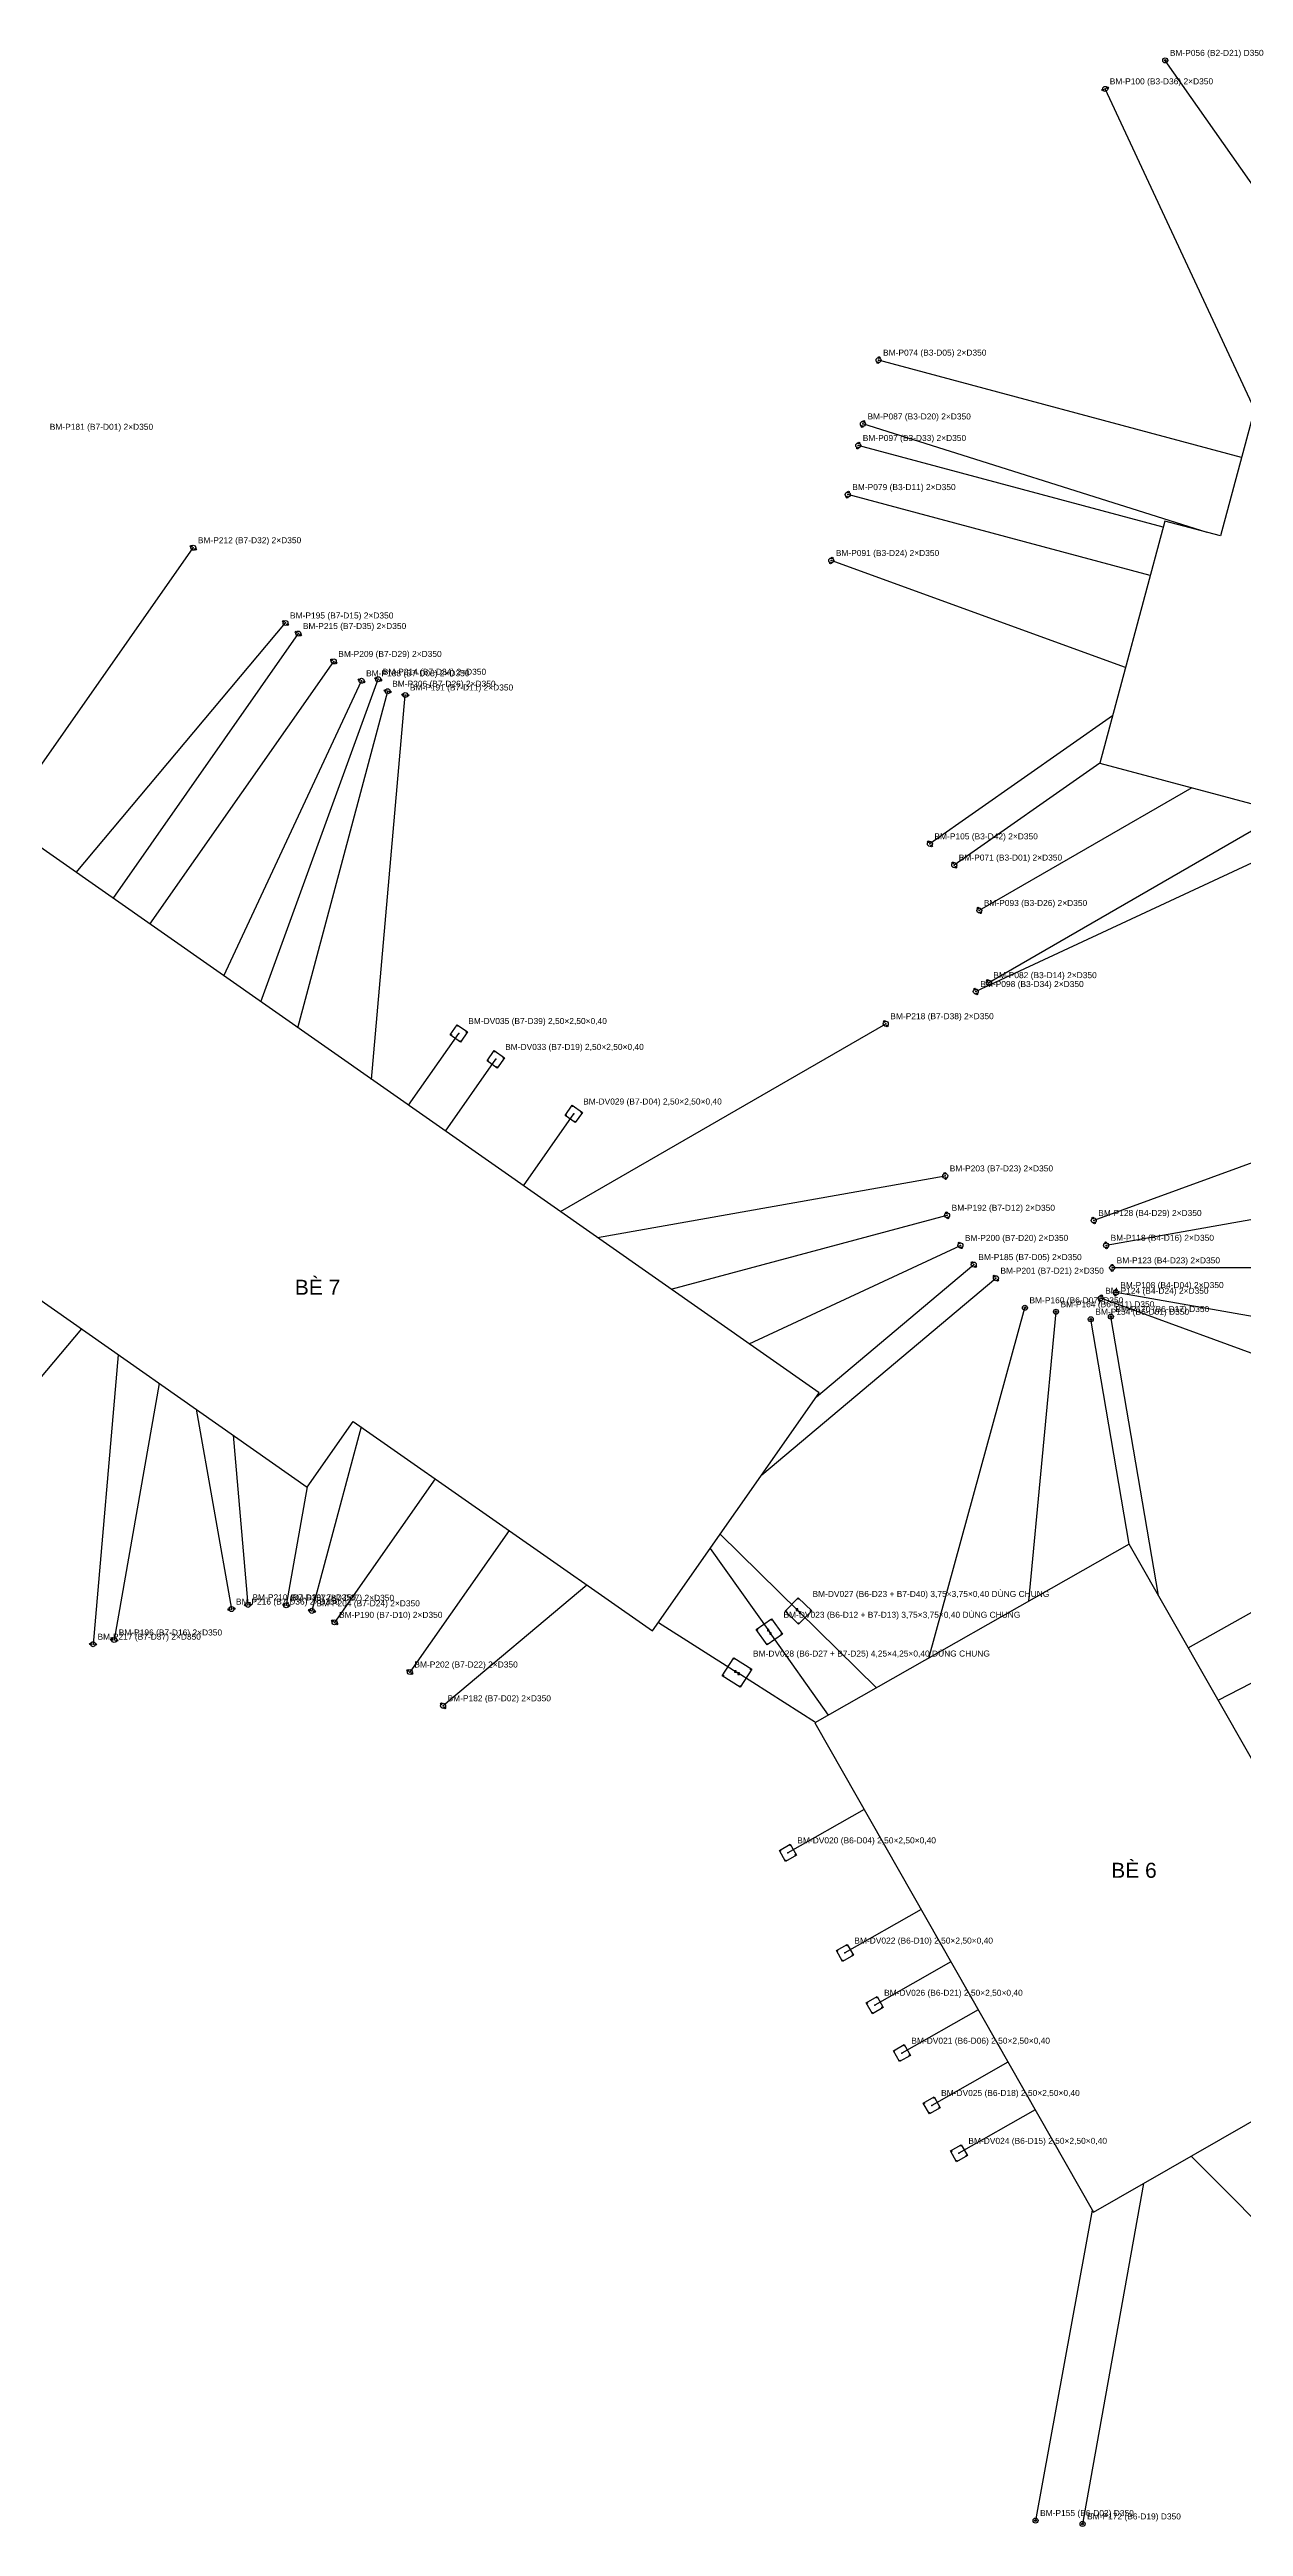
# Model space of a CAD drawing. Header units: metres. Extents: x -662 to 930, y -121 to 674.
# Drawn here: x -366.8 to -128.5, y -121 to 373.3 of the extents above; entities that cross this region are included whole.
import ezdxf

# ---------------------------------------------------------------- set-up
doc = ezdxf.new("R2010")
doc.units = ezdxf.units.M
for name, color, linetype in [('01_BE_PIN', 4, 'CONTINUOUS'), ('02_DAY_NEO_BO', 3, 'CONTINUOUS'), ('03_DAY_NEO_DAY', 1, 'CONTINUOUS'), ('04_COC_KHOAN_NHOI_BO', 2, 'CONTINUOUS'), ('05_DE_NEO_VIT_XOAN', 6, 'CONTINUOUS'), ('06_TOA_DO_TEXT', 7, 'CONTINUOUS')]:
    doc.layers.add(name, color=color, linetype=linetype)
doc.styles.add('VN', font='arial.ttf')

msp = doc.modelspace()

# ---------------------------------------------------------------- linework, layer by layer
at = {"layer": '01_BE_PIN'}
for p, q in [((-125.333, 305.205), (-133.097, 276.228)), ((-144.205, 279.204), (-157.146, 230.908)), ((-133.097, 276.228), (-144.205, 279.204)), ((-213.192, 105.232), (-391.73, 230.245)), ((-157.146, 230.908), (-17.079, 193.377)), ((-434.174, 169.628), (-315.353, 86.429)), ((-246.46, 57.721), (-213.192, 105.232)), ((-315.353, 86.429), (-306.176, 99.535)), ((-306.176, 99.535), (-246.46, 57.721)), ((-151.337, 75.045), (-214.036, 39.337)), ((-95.801, -22.311), (-151.337, 75.045)), ((-214.036, 39.337), (-158.452, -58.308)), ((-158.452, -58.308), (-95.801, -22.311))]:
    msp.add_line(p, q, dxfattribs=at)
at = {"layer": '02_DAY_NEO_BO'}
for p, q in [((-120.88, 337.96), (-144.11, 371.14)), ((-126.31, 301.56), (-156.1, 365.46)), ((-128.9, 291.9), (-201.34, 311.32)), ((-135.78, 276.95), (-204.45, 298.58)), ((-144.54, 277.97), (-205.39, 294.28)), ((-147.12, 268.31), (-207.49, 284.48)), ((-376.24, 219.4), (-338.1, 273.88)), ((-152.04, 249.96), (-210.77, 271.33)), ((-361.5, 209.08), (-319.7, 258.86)), ((-354.13, 203.91), (-317.14, 256.75)), ((-346.75, 198.75), (-310.07, 251.19)), ((-332.01, 188.43), (-304.52, 247.33)), ((-324.64, 183.27), (-301.19, 247.63)), ((-317.26, 178.1), (-299.31, 245.24)), ((-302.52, 167.78), (-295.79, 244.49)), ((-154.63, 240.3), (-191.08, 214.78)), ((-157.15, 230.91), (-186.23, 210.55)), ((-138.79, 225.99), (-181.23, 201.49)), ((-110.78, 218.48), (-181.93, 185.31)), ((-120.44, 221.07), (-179.33, 187.08)), ((-264.84, 141.39), (-199.89, 178.89)), ((-100.61, 160.66), (-158.4, 139.62)), ((-257.46, 136.23), (-188.04, 148.51)), ((-97.83, 144.91), (-155.93, 134.66)), ((-242.72, 125.91), (-187.66, 140.65)), ((-227.16, 115.01), (-185.01, 134.65)), ((-213.74, 104.45), (-182.33, 130.81)), ((-95.22, 130.13), (-154.72, 130.16)), ((-224.64, 88.89), (-177.91, 128.1)), ((-89.84, 99.6), (-157.01, 124.09)), ((-92.45, 114.38), (-154, 125.23)), ((-191.31, 52.28), (-172.12, 122.2)), ((-171.32, 63.66), (-165.92, 121.41)), ((-151.34, 75.05), (-158.98, 119.9)), ((-145.47, 64.75), (-154.97, 120.44)), ((-360.45, 118.01), (-399.66, 71.28)), ((-353.08, 112.84), (-358.12, 55.06)), ((-344.89, 107.11), (-353.89, 55.9)), ((-337.51, 101.95), (-330.48, 62.07)), ((-330.14, 96.78), (-327.19, 62.91)), ((-304.58, 98.42), (-314.42, 61.72)), ((-315.4, 86.46), (-319.56, 62.82)), ((-289.84, 88.09), (-309.91, 59.42)), ((-275.09, 77.77), (-294.88, 49.51)), ((-259.53, 66.87), (-288.26, 42.77)), ((-138.95, -47.1), (-87.09, -99.19)), ((-148.49, -52.58), (-160.62, -120.51)), ((-158.7, -57.86), (-170.01, -119.84))]:
    msp.add_line(p, q, dxfattribs=at)
at = {"layer": '03_DAY_NEO_DAY'}
for p, q in [((-295.15, 162.62), (-285.11, 176.95)), ((-287.77, 157.45), (-277.74, 171.79)), ((-272.21, 146.56), (-262.17, 160.89)), ((-232.95, 77.01), (-217.34, 61.68)), ((-234.96, 74.14), (-223.13, 57.52)), ((-139.52, 54.33), (-113.29, 69.09)), ((-245.29, 59.4), (-229.59, 49.41)), ((-201.74, 46.34), (-217.34, 61.68)), ((-211.3, 40.9), (-223.13, 57.52)), ((-133.57, 43.91), (-109.01, 56.5)), ((-213.9, 39.41), (-229.59, 49.41)), ((-204.22, 22.09), (-219.43, 13.43)), ((-192.84, 2.1), (-208.05, -6.56)), ((-186.9, -8.33), (-202.11, -16.98)), ((-181.46, -17.89), (-196.67, -26.54)), ((-175.53, -28.32), (-190.73, -36.97)), ((-170.08, -37.88), (-185.29, -46.53))]:
    msp.add_line(p, q, dxfattribs=at)
at = {"layer": '04_COC_KHOAN_NHOI_BO'}
for centre, radius in [((-144.11, 371.14), 0.5), ((-144.11, 371.14), 0.175), ((-156.1, 365.46), 0.5), ((-155.624, 365.682), 0.175), ((-156.576, 365.238), 0.175), ((-201.34, 311.32), 0.5), ((-201.204, 311.827), 0.175), ((-201.476, 310.813), 0.175), ((-204.45, 298.58), 0.5), ((-204.608, 298.079), 0.175), ((-204.292, 299.081), 0.175), ((-205.39, 294.28), 0.5), ((-205.526, 293.773), 0.175), ((-205.254, 294.787), 0.175), ((-207.49, 284.48), 0.5), ((-207.626, 283.973), 0.175), ((-207.354, 284.987), 0.175), ((-338.53, 274.181), 0.175), ((-338.1, 273.88), 0.5), ((-337.67, 273.579), 0.175), ((-210.59, 271.823), 0.175), ((-210.77, 271.33), 0.5), ((-210.95, 270.837), 0.175), ((-320.102, 259.198), 0.175), ((-319.7, 258.86), 0.5), ((-319.298, 258.522), 0.175), ((-317.57, 257.051), 0.175), ((-317.14, 256.75), 0.5), ((-316.71, 256.449), 0.175), ((-310.5, 251.491), 0.175), ((-310.07, 251.19), 0.5), ((-309.64, 250.889), 0.175), ((-304.996, 247.552), 0.175), ((-304.52, 247.33), 0.5), ((-304.044, 247.108), 0.175), ((-301.683, 247.81), 0.175), ((-301.19, 247.63), 0.5), ((-300.697, 247.45), 0.175), ((-299.817, 245.376), 0.175), ((-299.31, 245.24), 0.5), ((-298.803, 245.104), 0.175), ((-296.313, 244.536), 0.175), ((-295.79, 244.49), 0.5), ((-295.267, 244.444), 0.175), ((-191.08, 214.78), 0.5), ((-191.381, 215.21), 0.175), ((-190.779, 214.35), 0.175), ((-186.23, 210.55), 0.5), ((-186.531, 210.98), 0.175), ((-185.929, 210.12), 0.175), ((-181.23, 201.49), 0.5), ((-181.492, 201.945), 0.175), ((-180.968, 201.035), 0.175), ((-181.93, 185.31), 0.5), ((-182.152, 185.786), 0.175), ((-181.708, 184.834), 0.175), ((-179.33, 187.08), 0.5), ((-179.592, 187.535), 0.175), ((-179.068, 186.625), 0.175), ((-199.89, 178.89), 0.5), ((-200.153, 179.345), 0.175), ((-199.627, 178.435), 0.175), ((-188.04, 148.51), 0.5), ((-188.131, 149.027), 0.175), ((-187.949, 147.993), 0.175), ((-187.66, 140.65), 0.5), ((-187.796, 141.157), 0.175), ((-187.524, 140.143), 0.175), ((-158.4, 139.62), 0.5), ((-158.58, 140.113), 0.175), ((-158.22, 139.127), 0.175), ((-185.01, 134.65), 0.5), ((-185.232, 135.126), 0.175), ((-184.788, 134.174), 0.175), ((-155.93, 134.66), 0.5), ((-156.021, 135.177), 0.175), ((-155.839, 134.143), 0.175), ((-182.667, 131.212), 0.175), ((-182.33, 130.81), 0.5), ((-181.993, 130.408), 0.175), ((-178.247, 128.502), 0.175), ((-177.91, 128.1), 0.5), ((-154.72, 130.16), 0.5), ((-154.72, 130.685), 0.175), ((-154.72, 129.635), 0.175), ((-177.573, 127.698), 0.175), ((-157.01, 124.09), 0.5), ((-157.19, 123.597), 0.175), ((-156.83, 124.583), 0.175), ((-154, 125.23), 0.5), ((-154.091, 124.713), 0.175), ((-153.909, 125.747), 0.175), ((-172.12, 122.2), 0.5), ((-172.12, 122.2), 0.175), ((-165.92, 121.41), 0.5), ((-165.92, 121.41), 0.175), ((-158.98, 119.9), 0.5), ((-158.98, 119.9), 0.175), ((-154.97, 120.44), 0.5), ((-154.97, 120.44), 0.175), ((-330.997, 61.979), 0.175), ((-330.48, 62.07), 0.5), ((-329.963, 62.161), 0.175), ((-327.713, 62.864), 0.175), ((-327.19, 62.91), 0.5), ((-326.667, 62.956), 0.175), ((-320.077, 62.911), 0.175), ((-319.56, 62.82), 0.5), ((-319.043, 62.729), 0.175), ((-314.927, 61.856), 0.175), ((-314.42, 61.72), 0.5), ((-313.913, 61.584), 0.175), ((-310.34, 59.721), 0.175), ((-309.91, 59.42), 0.5), ((-358.643, 55.106), 0.175), ((-358.12, 55.06), 0.5), ((-357.597, 55.014), 0.175), ((-354.407, 55.991), 0.175), ((-353.89, 55.9), 0.5), ((-353.373, 55.809), 0.175), ((-309.48, 59.119), 0.175), ((-295.31, 49.811), 0.175), ((-294.88, 49.51), 0.5), ((-294.45, 49.209), 0.175), ((-288.597, 43.172), 0.175), ((-288.26, 42.77), 0.5), ((-287.923, 42.368), 0.175), ((-170.01, -119.84), 0.5), ((-170.01, -119.84), 0.175), ((-160.62, -120.51), 0.5), ((-160.62, -120.51), 0.175)]:
    msp.add_circle(centre, radius, dxfattribs=at)
for p in [(-144.11, 371.14), (-156.1, 365.46), (-201.34, 311.32), (-204.45, 298.58), (-205.39, 294.28), (-207.49, 284.48), (-338.1, 273.88), (-210.77, 271.33), (-319.7, 258.86), (-317.14, 256.75), (-310.07, 251.19), (-304.52, 247.33), (-301.19, 247.63), (-299.31, 245.24), (-295.79, 244.49), (-191.08, 214.78), (-186.23, 210.55), (-181.23, 201.49), (-181.93, 185.31), (-179.33, 187.08), (-199.89, 178.89), (-188.04, 148.51), (-187.66, 140.65), (-158.4, 139.62), (-185.01, 134.65), (-155.93, 134.66), (-182.33, 130.81), (-154.72, 130.16), (-177.91, 128.1), (-157.01, 124.09), (-154, 125.23), (-172.12, 122.2), (-165.92, 121.41), (-158.98, 119.9), (-154.97, 120.44), (-330.48, 62.07), (-327.19, 62.91), (-319.56, 62.82), (-314.42, 61.72), (-309.91, 59.42), (-358.12, 55.06), (-353.89, 55.9), (-294.88, 49.51), (-288.26, 42.77), (-170.01, -119.84), (-160.62, -120.51)]:
    msp.add_point(p, dxfattribs=at)
at = {"layer": '05_DE_NEO_VIT_XOAN'}
for p, q in [((-286.851, 176.643), (-285.417, 178.691)), ((-285.417, 178.691), (-283.369, 177.257)), ((-284.803, 175.209), (-286.851, 176.643)), ((-283.369, 177.257), (-284.803, 175.209)), ((-279.481, 171.483), (-278.047, 173.531)), ((-278.047, 173.531), (-275.999, 172.097)), ((-277.433, 170.049), (-279.481, 171.483)), ((-275.999, 172.097), (-277.433, 170.049)), ((-263.911, 160.583), (-262.477, 162.631)), ((-261.863, 159.149), (-263.911, 160.583)), ((-262.477, 162.631), (-260.429, 161.197)), ((-260.429, 161.197), (-261.863, 159.149)), ((-219.992, 61.657), (-217.363, 64.332)), ((-217.363, 64.332), (-214.688, 61.703)), ((-225.745, 57.962), (-222.688, 60.135)), ((-222.688, 60.135), (-220.515, 57.078)), ((-217.317, 59.028), (-219.992, 61.657)), ((-217.475, 62.11), (-217.775, 62.11)), ((-217.775, 62.11), (-217.775, 61.81)), ((-217.775, 61.81), (-217.475, 61.81)), ((-217.475, 61.81), (-217.475, 62.11)), ((-214.688, 61.703), (-217.317, 59.028)), ((-216.905, 61.55), (-217.205, 61.55)), ((-217.205, 61.55), (-217.205, 61.25)), ((-217.205, 61.25), (-216.905, 61.25)), ((-216.905, 61.25), (-216.905, 61.55)), ((-223.572, 54.905), (-225.745, 57.962)), ((-220.515, 57.078), (-223.572, 54.905)), ((-223.212, 57.996), (-223.512, 57.996)), ((-223.512, 57.996), (-223.512, 57.696)), ((-223.512, 57.696), (-223.212, 57.696)), ((-223.212, 57.696), (-223.212, 57.996)), ((-222.748, 57.344), (-223.048, 57.344)), ((-223.048, 57.344), (-223.048, 57.044)), ((-223.048, 57.044), (-222.748, 57.044)), ((-222.748, 57.044), (-222.748, 57.344)), ((-232.524, 48.76), (-230.24, 52.344)), ((-230.24, 52.344), (-226.656, 50.06)), ((-229.777, 49.775), (-230.077, 49.775)), ((-230.077, 49.775), (-230.077, 49.475)), ((-230.077, 49.475), (-229.777, 49.475)), ((-229.777, 49.475), (-229.777, 49.775)), ((-226.656, 50.06), (-228.94, 46.476)), ((-228.94, 46.476), (-232.524, 48.76)), ((-229.103, 49.345), (-229.403, 49.345)), ((-229.403, 49.345), (-229.403, 49.045)), ((-229.403, 49.045), (-229.103, 49.045)), ((-229.103, 49.045), (-229.103, 49.345)), ((-221.135, 13.896), (-218.964, 15.135)), ((-218.964, 15.135), (-217.725, 12.964)), ((-219.896, 11.725), (-221.135, 13.896)), ((-217.725, 12.964), (-219.896, 11.725)), ((-209.755, -6.094), (-207.584, -4.855)), ((-207.584, -4.855), (-206.345, -7.026)), ((-208.516, -8.265), (-209.755, -6.094)), ((-206.345, -7.026), (-208.516, -8.265)), ((-203.814, -16.511), (-201.641, -15.276)), ((-202.579, -18.684), (-203.814, -16.511)), ((-200.406, -17.449), (-202.579, -18.684)), ((-201.641, -15.276), (-200.406, -17.449)), ((-198.374, -26.071), (-196.201, -24.836)), ((-197.139, -28.244), (-198.374, -26.071)), ((-194.966, -27.009), (-197.139, -28.244)), ((-196.201, -24.836), (-194.966, -27.009)), ((-192.434, -36.501), (-190.261, -35.266)), ((-191.199, -38.674), (-192.434, -36.501)), ((-189.026, -37.439), (-191.199, -38.674)), ((-190.261, -35.266), (-189.026, -37.439)), ((-186.994, -46.061), (-184.821, -44.826)), ((-185.759, -48.234), (-186.994, -46.061)), ((-183.586, -46.999), (-185.759, -48.234)), ((-184.821, -44.826), (-183.586, -46.999))]:
    msp.add_line(p, q, dxfattribs=at)
for centre in [(-285.38, 178.482), (-286.642, 176.68), (-284.84, 175.418), (-283.578, 177.22), (-278.01, 173.322), (-279.272, 171.52), (-277.47, 170.258), (-276.208, 172.06), (-263.702, 160.62), (-262.44, 162.422), (-261.9, 159.358), (-260.638, 161.16), (-222.723, 59.925), (-219.779, 61.659), (-217.361, 64.119), (-214.901, 61.701), (-225.535, 57.927), (-223.537, 55.115), (-220.725, 57.113), (-217.319, 59.241), (-230.195, 52.137), (-226.863, 50.015), (-232.317, 48.805), (-228.985, 46.683), (-219.02, 14.93), (-220.93, 13.84), (-219.84, 11.93), (-217.93, 13.02), (-209.55, -6.15), (-208.46, -8.06), (-207.64, -5.06), (-206.55, -6.97), (-203.61, -16.567), (-202.523, -18.48), (-201.697, -15.48), (-200.61, -17.393), (-198.17, -26.127), (-197.083, -28.04), (-196.257, -25.04), (-195.17, -26.953), (-192.23, -36.557), (-191.143, -38.47), (-190.317, -35.47), (-189.23, -37.383), (-186.79, -46.117), (-185.703, -48.03), (-184.877, -45.03), (-183.79, -46.943)]:
    msp.add_circle(centre, 0.06, dxfattribs=at)
for p in [(-285.11, 176.95), (-277.74, 171.79), (-262.17, 160.89), (-217.34, 61.68), (-223.13, 57.52), (-229.59, 49.41), (-219.43, 13.43), (-208.05, -6.56), (-202.11, -16.98), (-196.67, -26.54), (-190.73, -36.97), (-185.29, -46.53)]:
    msp.add_point(p, dxfattribs=at)

# ---------------------------------------------------------------- texts
at = {"layer": '01_BE_PIN', "style": 'VN'}
for s, p in [('BÈ 7', (-317.847, 124.798)), ('BÈ 6', (-154.907, 8.441))]:
    msp.add_text(s, height=3, dxfattribs=at).set_placement(p)
at = {"layer": '06_TOA_DO_TEXT', "style": 'VN'}
for s, p in [('BM-P056 (B2-D21) D350', (-143.21, 372.04)), ('BM-P100 (B3-D36) 2×D350', (-155.2, 366.36)), ('BM-P074 (B3-D05) 2×D350', (-200.44, 312.22)), ('BM-P181 (B7-D01) 2×D350', (-366.75, 297.41)), ('BM-P087 (B3-D20) 2×D350', (-203.55, 299.48)), ('BM-P097 (B3-D33) 2×D350', (-204.49, 295.18)), ('BM-P079 (B3-D11) 2×D350', (-206.59, 285.38)), ('BM-P212 (B7-D32) 2×D350', (-337.2, 274.78)), ('BM-P091 (B3-D24) 2×D350', (-209.87, 272.23)), ('BM-P195 (B7-D15) 2×D350', (-318.8, 259.76)), ('BM-P215 (B7-D35) 2×D350', (-316.24, 257.65)), ('BM-P209 (B7-D29) 2×D350', (-309.17, 252.09)), ('BM-P188 (B7-D08) 2×D350', (-303.62, 248.23)), ('BM-P214 (B7-D34) 2×D350', (-300.29, 248.53)), ('BM-P206 (B7-D26) 2×D350', (-298.41, 246.14)), ('BM-P191 (B7-D11) 2×D350', (-294.89, 245.39)), ('BM-P105 (B3-D42) 2×D350', (-190.18, 215.68)), ('BM-P071 (B3-D01) 2×D350', (-185.33, 211.45)), ('BM-P093 (B3-D26) 2×D350', (-180.33, 202.39)), ('BM-P082 (B3-D14) 2×D350', (-178.43, 187.98)), ('BM-P098 (B3-D34) 2×D350', (-181.03, 186.21)), ('BM-DV035 (B7-D39) 2,50×2,50×0,40', (-283.235, 178.825)), ('BM-P218 (B7-D38) 2×D350', (-198.99, 179.79)), ('BM-DV033 (B7-D19) 2,50×2,50×0,40', (-275.865, 173.665)), ('BM-DV029 (B7-D04) 2,50×2,50×0,40', (-260.295, 162.765)), ('BM-P203 (B7-D23) 2×D350', (-187.14, 149.41)), ('BM-P192 (B7-D12) 2×D350', (-186.76, 141.55)), ('BM-P128 (B4-D29) 2×D350', (-157.5, 140.52)), ('BM-P200 (B7-D20) 2×D350', (-184.11, 135.55)), ('BM-P118 (B4-D16) 2×D350', (-155.03, 135.56)), ('BM-P185 (B7-D05) 2×D350', (-181.43, 131.71)), ('BM-P201 (B7-D21) 2×D350', (-177.01, 129)), ('BM-P123 (B4-D23) 2×D350', (-153.82, 131.06)), ('BM-P160 (B6-D07) D350', (-171.22, 123.1)), ('BM-P124 (B4-D24) 2×D350', (-156.11, 124.99)), ('BM-P108 (B4-D04) 2×D350', (-153.1, 126.13)), ('BM-P164 (B6-D11) D350', (-165.02, 122.31)), ('BM-P154 (B6-D01) D350', (-158.08, 120.8)), ('BM-P170 (B6-D17) D350', (-154.07, 121.34)), ('BM-P210 (B7-D30) 2×D350', (-326.29, 63.81)), ('BM-P187 (B7-D07) 2×D350', (-318.66, 63.72)), ('BM-DV027 (B6-D23 + B7-D40) 3,75×3,75×0,40 DÙNG CHUNG', (-214.527, 64.493)), ('BM-P216 (B7-D36) 2×D350', (-329.58, 62.97)), ('BM-P204 (B7-D24) 2×D350', (-313.52, 62.62)), ('BM-P190 (B7-D10) 2×D350', (-309.01, 60.32)), ('BM-DV023 (B6-D12 + B7-D13) 3,75×3,75×0,40 DÙNG CHUNG', (-220.317, 60.333)), ('BM-P217 (B7-D37) 2×D350', (-357.22, 55.96)), ('BM-P196 (B7-D16) 2×D350', (-352.99, 56.8)), ('BM-P202 (B7-D22) 2×D350', (-293.98, 50.41)), ('BM-DV028 (B6-D27 + B7-D25) 4,25×4,25×0,40 DÙNG CHUNG', (-226.402, 52.598)), ('BM-P182 (B7-D02) 2×D350', (-287.36, 43.67)), ('BM-DV020 (B6-D04) 2,50×2,50×0,40', (-217.555, 15.305)), ('BM-DV022 (B6-D10) 2,50×2,50×0,40', (-206.175, -4.685)), ('BM-DV026 (B6-D21) 2,50×2,50×0,40', (-200.235, -15.105)), ('BM-DV021 (B6-D06) 2,50×2,50×0,40', (-194.795, -24.665)), ('BM-DV025 (B6-D18) 2,50×2,50×0,40', (-188.855, -35.095)), ('BM-DV024 (B6-D15) 2,50×2,50×0,40', (-183.415, -44.655)), ('BM-P155 (B6-D02) D350', (-169.11, -118.94)), ('BM-P172 (B6-D19) D350', (-159.72, -119.61))]:
    msp.add_text(s, height=1.2, dxfattribs=at).set_placement(p)

doc.saveas('drawing.dxf')
